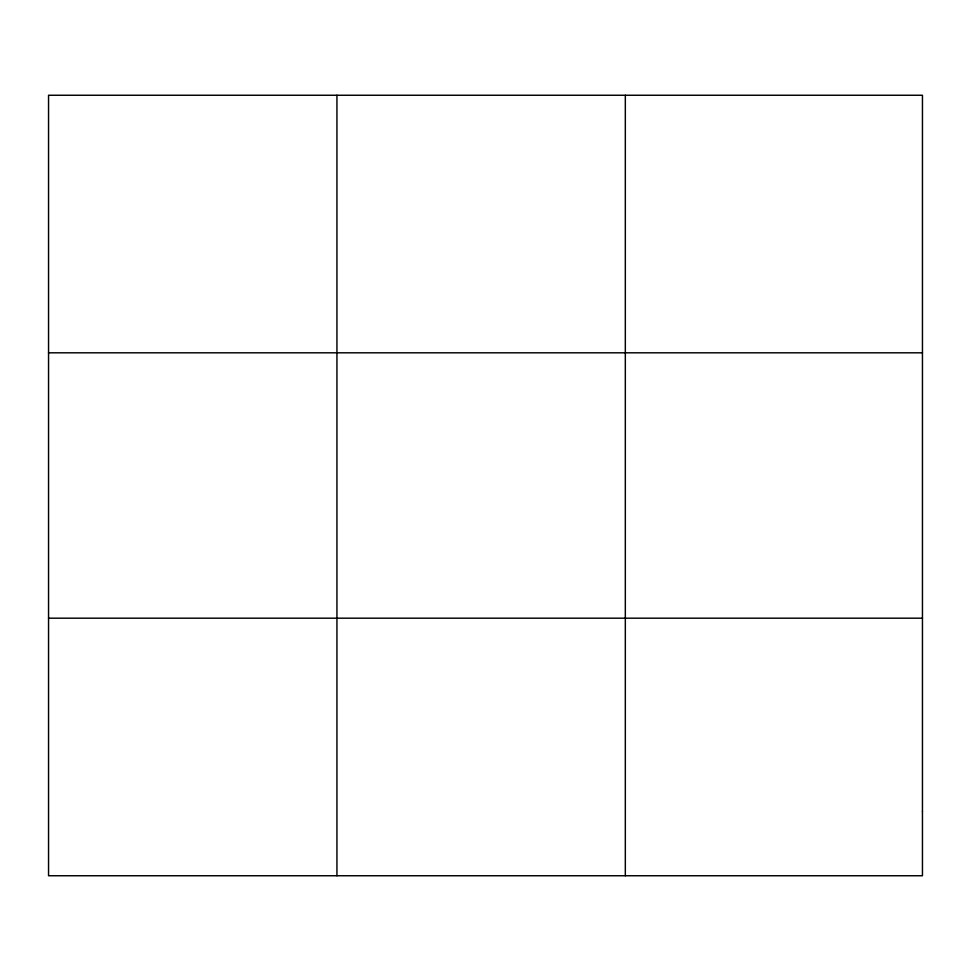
<?xml version="1.0" encoding="UTF-8"?>
<svg xmlns="http://www.w3.org/2000/svg" width="971" height="971" viewBox="0 0 971 971"><rect width="100%" height="100%" fill="white"/><g stroke="black" fill="none" stroke-linecap="round" stroke-linejoin="round"><path stroke-width="1.46" d="M336.937 95.255L336.937 875.745M625.324 95.255L625.324 875.745M48.55 352.813L922.45 352.813M48.55 618.187L922.45 618.187M922.45 811.355L922.45 875.745L48.55 875.745L48.55 95.255L922.45 95.255L922.45 811.355"/></g></svg>
